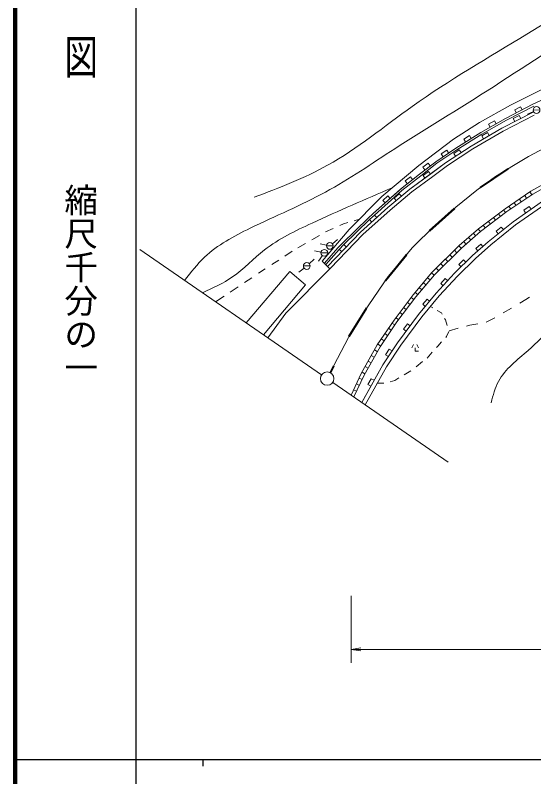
# Model space of a CAD drawing. Units: millimetres, scale not verified. Extents: x 40000 to 680000, y 20000 to 380000.
# Drawn here: x 40000 to 117402, y 202409 to 316104 of the extents above; entities that cross this region are included whole.
import ezdxf
from ezdxf.enums import TextEntityAlignment as Align

# ---------------------------------------------------------------- set-up
doc = ezdxf.new("R2010")
doc.units = ezdxf.units.MM
doc.header["$LTSCALE"] = 1000
doc.linetypes.add('CHAIN', pattern=[18.5, 12, -1.5, 3.5, -1.5])
for name, color, linetype, lineweight in [('M-BGD', 7, 'Continuous', 13), ('M-BMK', 2, 'CHAIN', 13), ('M-BMK-SRVR', 3, 'Continuous', 13), ('M-STR-STR3', 7, 'Continuous', 13), ('M-TTL', 2, 'Continuous', 140), ('M-TTL-BAND', 7, 'Continuous', 25)]:
    doc.layers.add(name, color=color, linetype=linetype, lineweight=lineweight)
doc.styles.add('@ＭＳ ゴシック', font='')
doc.styles.get('@ＭＳ ゴシック').set_extended_font_data('@MS Gothic')

# ---------------------------------------------------------------- blocks, each defined once
blk = doc.blocks.new('open_arrow')
at = {"color": 0, "linetype": 'Continuous', "lineweight": -2}
blk.add_lwpolyline([(7.5, 1.25), (0, 0), (7.5, -1.25)], dxfattribs=at)

msp = doc.modelspace()

# ---------------------------------------------------------------- linework, layer by layer
at = {"layer": 'M-BGD'}
for p, q in [((113930, 302697), (118681, 305059)), ((120674, 304372), (117275, 302811)), ((117275, 302811), (120674, 304372)), ((109295, 300071), (113930, 302697)), ((117275, 302811), (113180, 300708)), ((113180, 300708), (117275, 302811)), ((113323, 300444), (117407, 302541)), ((114554, 301976), (115444, 302433)), ((115444, 302433), (115672, 301988)), ((112617, 299258), (117397, 301702)), ((117397, 301702), (112617, 299258)), ((114783, 301531), (114554, 301976)), ((117382, 301750), (116481, 301312)), ((117328, 301956), (118328, 301954)), ((113180, 300708), (109506, 298618)), ((109506, 298618), (113180, 300708)), ((109660, 298360), (113323, 300444)), ((110661, 299850), (111531, 300344)), ((111531, 300344), (111778, 299910)), ((112858, 298820), (117461, 301173)), ((114334, 300698), (115224, 301153)), ((114561, 300253), (114334, 300698)), ((115224, 301153), (115452, 300708)), ((105422, 297590), (109295, 300071)), ((108054, 296568), (112617, 299258)), ((112617, 299258), (108054, 296568)), ((110909, 299415), (110661, 299850)), ((109506, 298618), (105773, 296272)), ((105773, 296272), (109506, 298618)), ((105937, 296021), (109660, 298360)), ((106950, 297602), (107797, 298134)), ((107797, 298134), (108063, 297711)), ((108319, 296143), (112858, 298820)), ((109651, 298090), (110512, 298598)), ((109905, 297659), (109651, 298090)), ((110512, 298598), (110766, 298167)), ((100227, 293676), (105422, 297590)), ((107216, 297179), (106950, 297602)), ((105773, 296272), (102777, 294239)), ((102777, 294239), (105773, 296272)), ((102952, 293996), (105937, 296021)), ((103581, 295389), (104408, 295950)), ((104238, 294069), (108054, 296568)), ((108054, 296568), (104238, 294069)), ((104408, 295950), (104689, 295536)), ((104525, 293659), (108319, 296143)), ((105454, 295463), (106291, 296011)), ((106291, 296011), (106565, 295593)), ((103862, 294975), (103581, 295389)), ((105728, 295045), (105454, 295463)), ((94703, 289030), (100227, 293676)), ((104238, 294069), (98896, 290115)), ((102777, 294239), (100342, 292388)), ((100342, 292388), (102777, 294239)), ((100525, 292150), (102952, 293996)), ((100859, 293409), (101655, 294014)), ((101161, 293011), (100859, 293409)), ((101655, 294014), (101958, 293616)), ((102054, 292447), (104238, 294069)), ((102352, 292045), (104525, 293659)), ((100342, 292388), (97497, 290159)), ((97497, 290159), (100342, 292388)), ((98896, 290115), (102054, 292447)), ((100868, 292196), (101672, 292791)), ((101672, 292791), (101969, 292390)), ((109387, 290440), (113507, 293236)), ((109475, 290319), (113587, 293109)), ((113507, 293236), (113587, 293109)), ((97690, 289929), (100525, 292150)), ((98217, 291358), (99005, 291975)), ((98526, 290965), (98217, 291358)), ((99005, 291975), (99313, 291582)), ((99206, 289722), (102352, 292045)), ((101165, 291795), (100868, 292196)), ((116989, 289824), (120093, 291584)), ((117253, 289399), (120329, 291142)), ((97747, 290355), (93420, 286483)), ((93420, 286483), (97497, 290159)), ((93620, 286260), (97690, 289929)), ((95635, 287388), (98896, 290115)), ((98896, 290115), (95635, 287388)), ((109387, 290440), (109475, 290319)), ((89841, 284090), (94703, 289030)), ((94878, 288458), (95623, 289125)), ((95623, 289125), (95956, 288753)), ((95961, 287009), (99206, 289722)), ((96561, 288814), (97328, 289456)), ((96882, 288431), (96561, 288814)), ((97328, 289456), (97649, 289072)), ((113115, 287199), (116989, 289824)), ((113406, 286792), (117253, 289399)), ((116325, 288770), (116044, 289184)), ((117111, 289303), (116830, 289717)), ((95211, 288086), (94878, 288458)), ((118849, 288459), (114335, 285282)), ((114335, 285282), (118849, 288459)), ((114752, 287704), (114471, 288118)), ((114697, 284803), (119182, 287960)), ((115538, 288237), (115258, 288651)), ((91526, 283720), (95635, 287388)), ((95635, 287388), (91526, 283720)), ((91873, 283360), (95961, 287009)), ((105502, 287320), (101805, 283967)), ((105602, 287208), (101909, 283860)), ((105502, 287320), (105602, 287208)), ((109141, 284208), (113115, 287199)), ((109456, 283819), (113406, 286792)), ((113205, 286641), (112904, 287040)), ((113965, 287171), (113685, 287585)), ((115895, 286992), (116713, 287567)), ((116183, 286583), (115895, 286992)), ((116713, 287567), (117001, 287159)), ((88849, 282086), (92670, 285814)), ((89062, 281875), (92874, 285594)), ((90571, 285406), (91365, 285638)), ((92670, 285814), (93420, 286483)), ((92874, 285594), (93620, 286260)), ((92874, 285594), (93620, 286260)), ((93207, 285221), (92874, 285594)), ((93620, 286260), (93953, 285887)), ((111687, 285498), (111386, 285898)), ((112446, 286070), (112145, 286469)), ((86334, 283752), (87438, 284247)), ((88446, 284698), (89004, 284947)), ((89004, 284947), (89651, 285137)), ((110169, 284356), (109868, 284755)), ((114335, 285282), (110618, 282268)), ((110618, 282268), (114335, 285282)), ((110928, 284927), (110627, 285327)), ((111005, 281809), (114697, 284803)), ((111773, 283848), (112550, 284478)), ((112550, 284478), (112864, 284090)), ((84280, 282569), (85417, 283224)), ((85841, 279394), (89841, 284090)), ((86628, 278615), (91526, 283720)), ((91526, 283720), (86628, 278615)), ((87070, 278353), (91873, 283360)), ((101805, 283967), (101909, 283860)), ((106268, 281715), (109141, 284208)), ((106608, 281347), (109456, 283819)), ((108712, 283173), (108384, 283551)), ((109429, 283796), (109101, 284173)), ((112088, 283460), (111773, 283848)), ((82199, 281371), (83331, 282023)), ((86486, 281772), (85506, 281995)), ((87346, 281980), (88108, 282629)), ((88150, 281356), (88849, 282086)), ((107277, 281928), (106949, 282305)), ((107994, 282550), (107666, 282928)), ((110618, 282268), (108277, 280212)), ((108277, 280212), (110618, 282268)), ((80249, 280158), (81316, 280863)), ((85653, 280724), (84674, 280917)), ((86144, 279094), (88150, 281356)), ((86357, 278883), (88370, 281153)), ((86469, 281664), (87469, 281661)), ((88370, 281153), (89062, 281875)), ((88370, 281153), (89062, 281875)), ((88731, 280807), (88370, 281153)), ((89062, 281875), (89423, 281528)), ((102192, 277690), (106268, 281715)), ((102560, 277351), (106608, 281347)), ((105906, 280654), (105554, 281010)), ((106582, 281321), (106230, 281677)), ((108684, 279771), (111005, 281809)), ((108742, 281286), (109493, 281945)), ((109071, 280910), (108742, 281286)), ((109493, 281945), (109823, 281570)), ((85852, 280214), (85280, 279405)), ((85639, 280624), (86639, 280621)), ((98343, 280400), (95207, 276525)), ((98458, 280304), (95331, 276440)), ((98343, 280400), (98458, 280304)), ((105230, 279986), (104878, 280342)), ((108277, 280212), (105577, 277580)), ((105577, 277580), (108277, 280212)), ((106009, 277163), (108684, 279771)), ((78295, 278869), (79340, 279558)), ((83010, 278668), (84010, 278666)), ((83879, 278998), (84621, 279677)), ((85841, 279394), (86982, 278264)), ((103877, 278652), (103526, 279007)), ((104554, 279319), (104202, 279675)), ((106220, 278905), (106936, 279603)), ((106569, 278547), (106220, 278905)), ((106936, 279603), (107285, 279245)), ((74470, 270187), (80973, 277861)), ((76328, 277571), (77312, 278220)), ((80417, 271634), (87070, 278353)), ((83348, 275848), (80973, 277861)), ((83128, 278350), (82356, 277722)), ((99417, 274363), (102192, 277690)), ((102528, 277312), (102144, 277633)), ((103201, 277984), (102850, 278340)), ((105577, 277580), (102850, 274591)), ((102850, 274591), (105577, 277580)), ((74242, 276197), (75335, 276916)), ((95207, 276525), (95331, 276440)), ((99808, 274051), (102560, 277351)), ((101919, 276583), (101535, 276903)), ((103301, 274196), (106009, 277163)), ((103507, 276053), (104181, 276792)), ((104181, 276792), (104551, 276455)), ((72082, 274776), (73258, 275550)), ((77047, 268411), (83348, 275848)), ((100702, 275124), (100318, 275444)), ((101311, 275853), (100927, 276173)), ((103876, 275716), (103507, 276053)), ((69896, 273339), (71164, 274173)), ((96541, 270602), (99417, 274363)), ((96948, 270311), (99808, 274051)), ((100094, 274394), (99710, 274714)), ((102850, 274591), (100204, 271436)), ((100204, 271436), (102850, 274591)), ((100675, 271064), (103301, 274196)), ((98940, 272915), (98542, 273219)), ((99517, 273670), (99119, 273974)), ((100822, 272952), (101465, 273718)), ((101205, 272630), (100822, 272952)), ((101465, 273718), (101848, 273397)), ((115315, 273114), (116221, 273650)), ((116221, 273650), (116756, 274002)), ((92381, 272403), (89763, 268185)), ((92505, 272318), (89896, 268116)), ((92381, 272403), (92505, 272318)), ((98362, 272161), (97965, 272465)), ((102322, 272441), (101995, 272638)), ((103611, 271663), (102978, 272045)), ((112857, 271659), (114095, 272391)), ((77725, 267943), (80417, 271634)), ((94032, 266874), (96541, 270602)), ((97208, 270652), (96811, 270955)), ((100204, 271436), (97061, 267211)), ((97061, 267211), (100204, 271436)), ((97785, 271406), (97388, 271710)), ((97552, 266867), (100675, 271064)), ((103725, 271467), (103611, 271663)), ((104225, 270609), (104092, 270838)), ((104492, 269788), (104225, 270609)), ((110315, 270265), (111584, 270941)), ((94459, 266613), (96948, 270311)), ((96643, 269877), (96237, 270150)), ((97933, 269221), (98530, 270024)), ((98530, 270024), (98931, 269725)), ((107363, 269706), (107849, 269838)), ((107849, 269838), (109029, 270042)), ((95582, 268300), (95176, 268574)), ((96113, 269088), (95706, 269362)), ((98334, 268923), (97933, 269221)), ((104399, 268144), (104720, 268873)), ((104777, 269004), (106137, 269373)), ((89763, 268185), (89896, 268116)), ((95052, 267512), (94645, 267786)), ((97061, 267211), (94882, 263919)), ((94882, 263919), (97061, 267211)), ((103061, 266684), (103654, 267332)), ((104263, 267997), (104399, 268144)), ((91655, 262613), (94032, 266874)), ((92100, 262383), (94459, 266613)), ((93615, 266126), (94051, 265882)), ((94521, 266724), (94115, 266998)), ((95279, 265424), (95831, 266258)), ((95395, 263606), (97552, 266867)), ((95831, 266258), (96248, 265982)), ((99429, 266951), (99179, 266451)), ((99679, 266451), (99679, 265951)), ((99929, 266951), (100179, 266451)), ((102887, 266492), (103061, 266684)), ((93152, 265296), (93588, 265052)), ((95696, 265148), (95279, 265424)), ((99679, 265951), (100179, 265951)), ((101465, 264917), (102252, 265789)), ((94882, 263919), (91730, 258292)), ((91791, 258402), (94882, 263919)), ((92689, 264466), (93126, 264223)), ((99825, 263607), (100808, 264393)), ((87460, 263746), (86955, 262773)), ((87594, 263677), (87089, 262704)), ((87460, 263746), (87594, 263677)), ((91764, 262807), (92200, 262563)), ((92226, 263637), (92663, 263393)), ((92226, 257950), (95395, 263606)), ((98046, 262425), (99054, 263031)), ((90126, 259397), (91655, 262613)), ((90544, 259110), (92100, 262383)), ((91325, 261918), (91777, 261704)), ((92656, 260968), (93145, 261841)), ((93145, 261841), (93581, 261596)), ((95979, 261362), (96657, 261591)), ((96657, 261591), (97261, 261954)), ((90917, 261060), (91369, 260846)), ((93093, 260724), (92656, 260968)), ((94025, 261161), (95013, 261158)), ((90509, 260202), (90961, 259988)), ((90126, 229430), (90126, 219430))]:
    msp.add_line(p, q, dxfattribs=at)
for centre in [(117828, 301955), (86969, 281662), (86139, 280622), (83510, 278667)]:
    msp.add_circle(centre, 500, dxfattribs=at)
for points, knots in [([(193511, 347228), (184581, 346038), (175652, 344847), (168524, 339979), (165862, 338161), (163451, 335829), (160658, 334272), (156705, 332069), (151986, 331418), (147548, 330108), (141493, 328320), (135961, 325306), (130581, 322087), (125796, 319225), (121132, 316201), (116391, 313296), (110643, 309773), (104782, 306423), (99271, 302499), (95077, 299513), (91085, 296193), (86623, 293707), (83162, 291779), (79417, 290353), (75672, 288926)], [0, 0, 0, 0, 1, 1, 1, 2, 2, 2, 3, 3, 3, 4, 4, 4, 5, 5, 5, 6, 6, 6, 7, 7, 7, 8, 8, 8, 8]), ([(200143, 340133), (195489, 339999), (190835, 339864), (186570, 338437), (182784, 337170), (179304, 334884), (175619, 333193), (167259, 329355), (157842, 328571), (149090, 325789), (145331, 324594), (141695, 323031), (138139, 321316), (133865, 319255), (129705, 316975), (125646, 314530), (120161, 311226), (114858, 307620), (109451, 304196), (105199, 301503), (100882, 298922), (96649, 296175), (93231, 293958), (89868, 291633), (86315, 289697), (82677, 287716), (78839, 286143), (75055, 284299), (72618, 283111), (70203, 281810), (68269, 279980), (67170, 278940), (66225, 277730), (65281, 276519)], [0, 0, 0, 0, 1, 1, 1, 2, 2, 2, 3, 3, 3, 4, 4, 4, 5, 5, 5, 6, 6, 6, 7, 7, 7, 8, 8, 8, 9, 9, 9, 10, 10, 10, 11, 11, 11, 11]), ([(145129, 294140), (142229, 292316), (139328, 290493), (136520, 288489), (133916, 286631), (131390, 284618), (129322, 282217), (127066, 279597), (125353, 276516), (123358, 273682), (121404, 270907), (119181, 268370), (116571, 266073), (114934, 264631), (113144, 263284), (112150, 261446), (111625, 260475), (111322, 259366), (111019, 258258)], [0, 0, 0, 0, 1, 1, 1, 2, 2, 2, 3, 3, 3, 4, 4, 4, 5, 5, 5, 6, 6, 6, 6]), ([(96266, 290345), (92276, 288627), (88286, 286910), (84310, 285070), (81830, 283923), (79356, 282727), (77215, 281060), (75576, 279783), (74132, 278229), (72433, 277050), (71055, 276092), (69509, 275382), (67963, 274671)], [0, 0, 0, 0, 1, 1, 1, 2, 2, 2, 3, 3, 3, 4, 4, 4, 4])]:
    msp.add_open_spline(points, degree=3, knots=knots, dxfattribs=at)
at = {"layer": 'M-BMK'}
for p, q in [((116617, 295022), (119725, 296636)), ((114360, 293681), (116617, 295022)), ((111691, 292011), (114360, 293681)), ((108884, 289985), (111691, 292011)), ((105746, 287437), (108884, 289985)), ((102607, 284641), (105746, 287437)), ((99302, 281434), (102607, 284641)), ((95693, 277102), (99302, 281434)), ((92026, 271752), (95693, 277102)), ((90289, 269036), (92026, 271752)), ((87023, 262741), (90289, 269036))]:
    msp.add_line(p, q, dxfattribs=at)
at = {"layer": 'M-BMK-SRVR'}
for p, q in [((58612, 281115), (85739, 262420)), ((87386, 261285), (104648, 249390))]:
    msp.add_line(p, q, dxfattribs=at)
msp.add_circle((86563, 261853), 1000, dxfattribs=at)
at = {"layer": 'M-STR-STR3'}
msp.add_line((90126, 221430), (561378, 221430), dxfattribs=at)
at = {"layer": 'M-TTL'}
msp.add_line((40000, 380000), (40000, 20000), dxfattribs=at)
at = {"layer": 'M-TTL-BAND'}
for p, q in [((58000, 370000), (58000, 20000)), ((40000, 205000), (579000, 205000)), ((68000, 205000), (68000, 204000))]:
    msp.add_line(p, q, dxfattribs=at)

# ---------------------------------------------------------------- block references
at = {"layer": 'M-STR-STR3', "xscale": 193, "yscale": 193}
msp.add_blockref('open_arrow', (90126, 221430), dxfattribs=at)

# ---------------------------------------------------------------- texts
at = {"layer": 'M-TTL-BAND', "style": '@ＭＳ ゴシック', "width": 1.4}
msp.add_text('平  面  図', height=3666, rotation=270, dxfattribs=at).set_placement((49777, 306475), align=Align.MIDDLE_RIGHT)
at = {"layer": 'M-TTL-BAND', "style": '@ＭＳ ゴシック'}
msp.add_text('縮尺千分の一', height=3666, rotation=270, dxfattribs=at).set_placement((49777, 261030), align=Align.MIDDLE_RIGHT)

doc.saveas('drawing.dxf')
